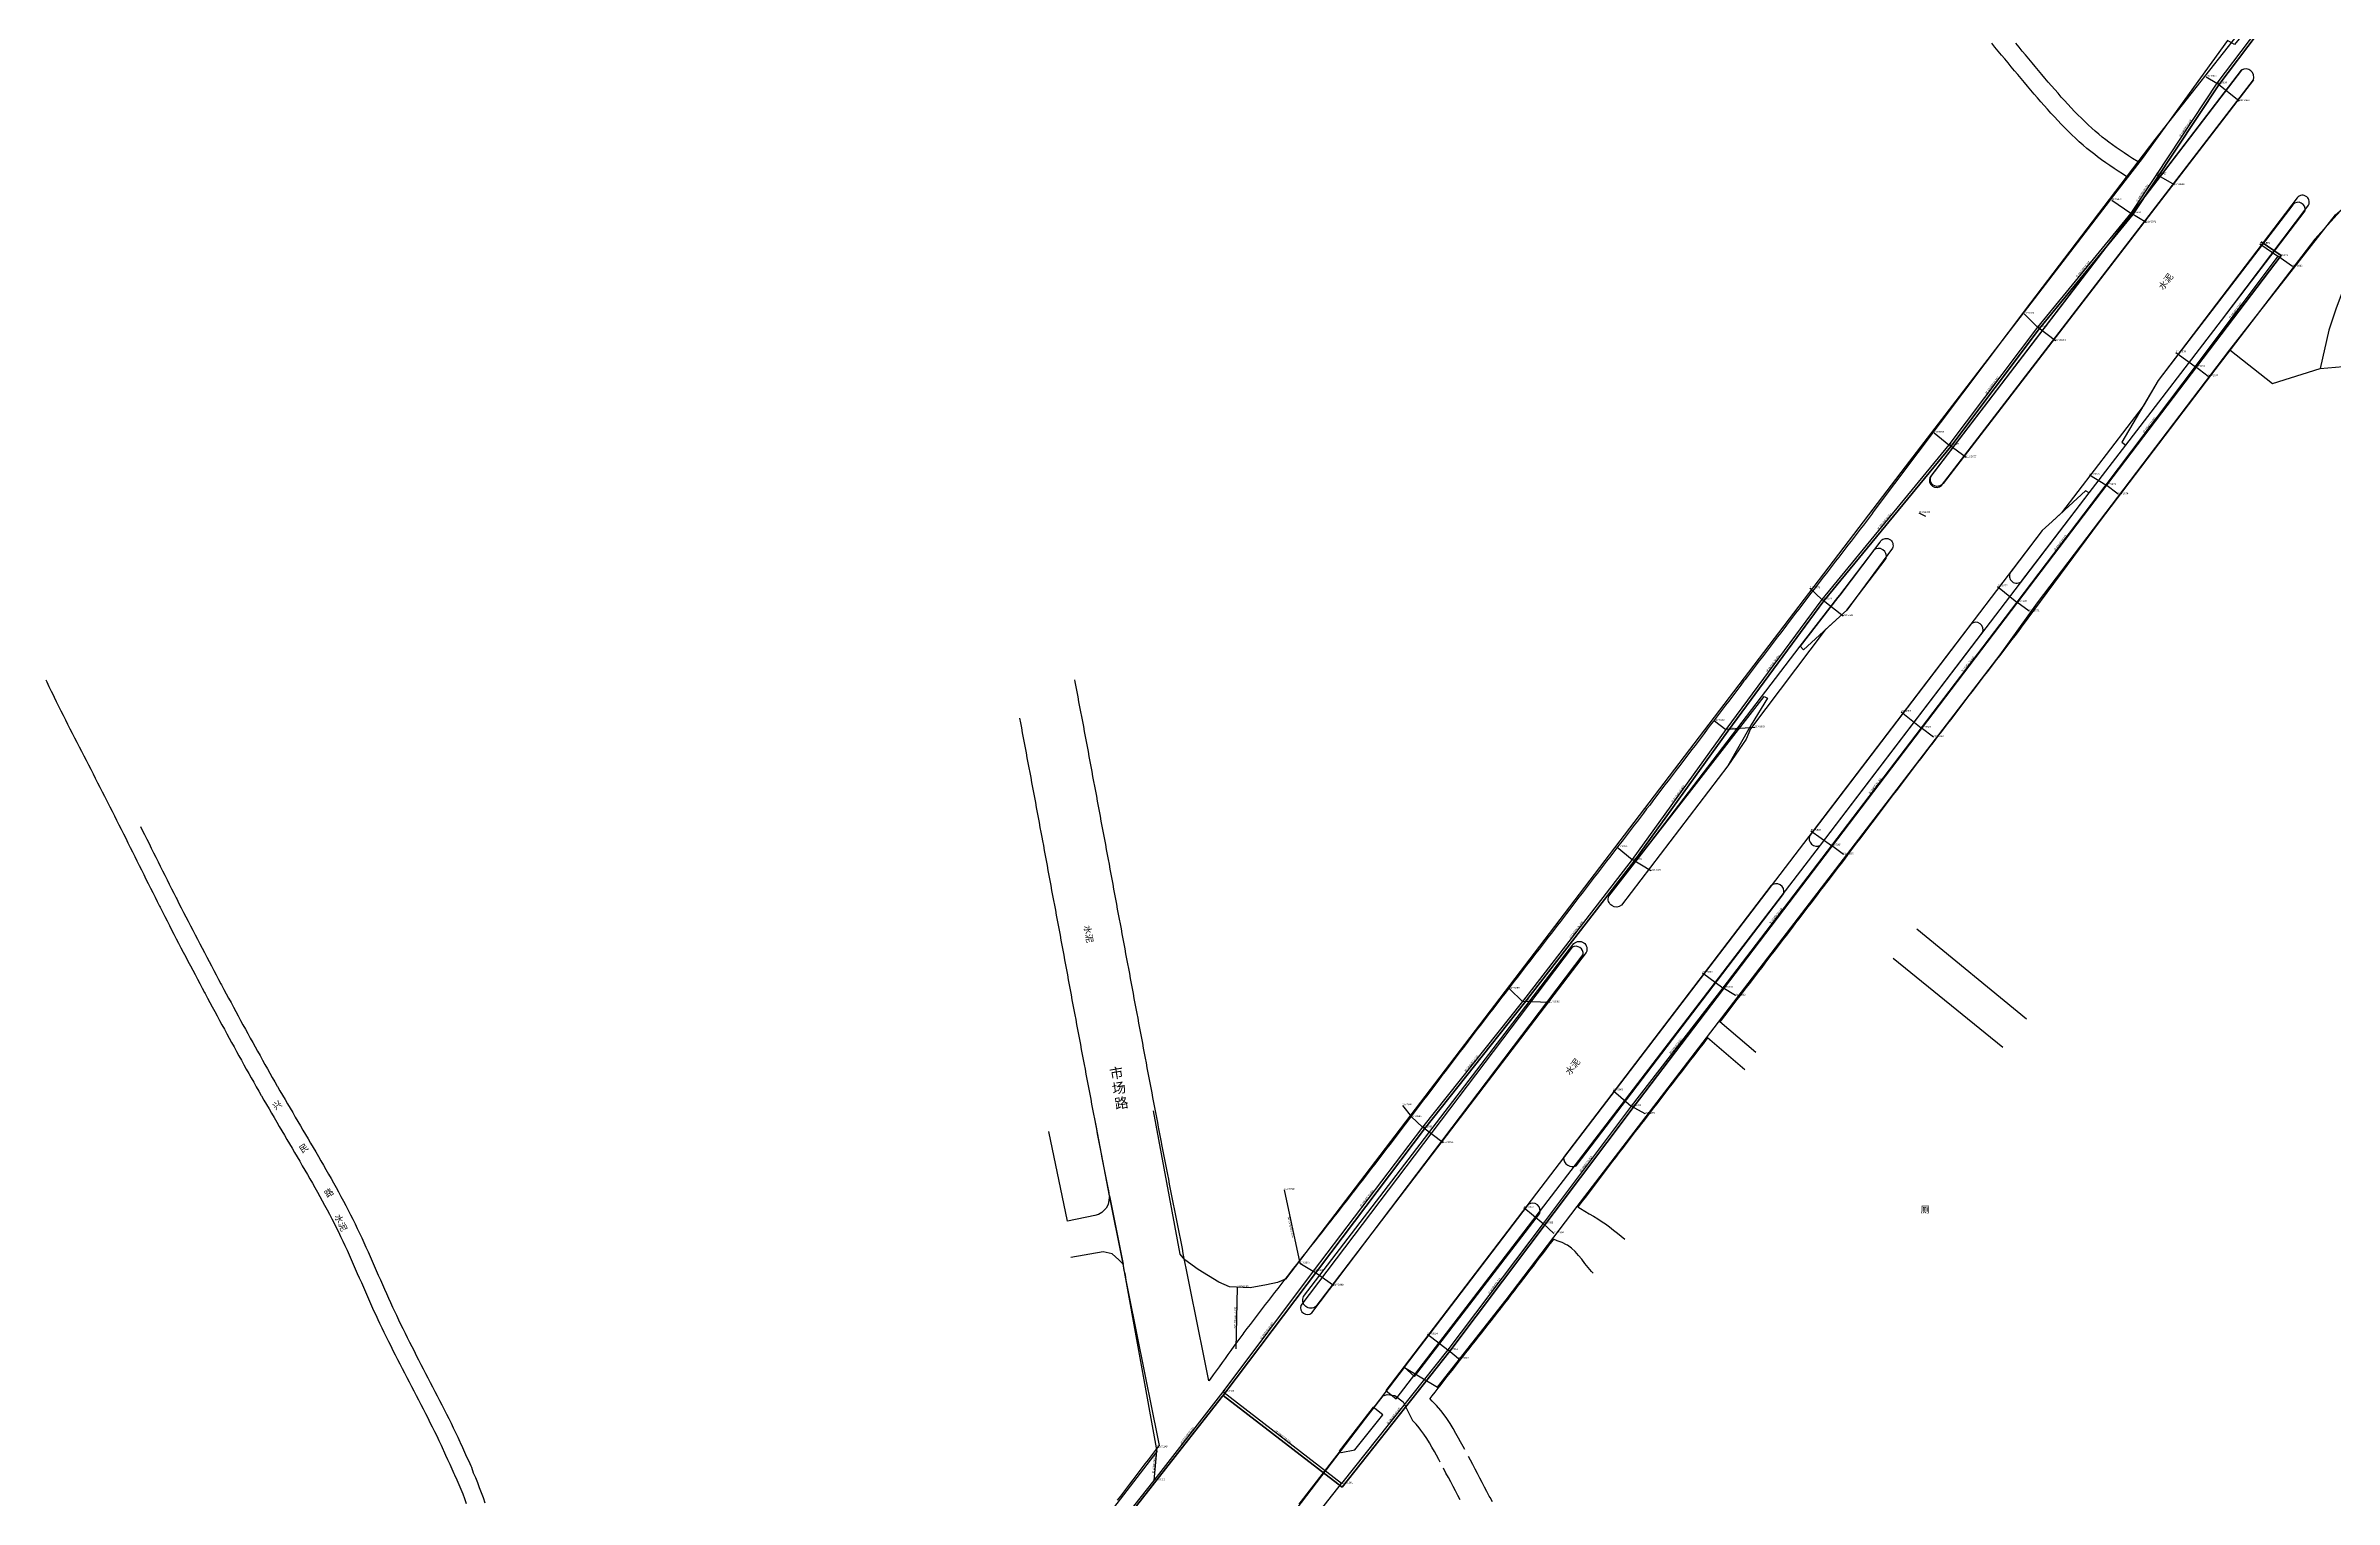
# Model space of a CAD drawing. Extents: x 563510 to 564800, y 3598549 to 3601000.
# Drawn here: x 563645.1 to 564097.8, y 3599087.9 to 3599375.4 of the extents above; entities that cross this region are included whole.
import ezdxf
from ezdxf.enums import TextEntityAlignment as Align

# ---------------------------------------------------------------- set-up
doc = ezdxf.new("R2010")
doc.units = 0
for name, color, linetype in [('____', 252, 'CONTINUOUS'), ('DLSS', 8, 'CONTINUOUS'), ('JM_JM', 252, 'CONTINUOUS'), ('JT_JT', 252, 'CONTINUOUS'), ('YSDSX', 3, 'CONTINUOUS'), ('YSLINE', 3, 'CONTINUOUS'), ('YSLINEflow', 7, 'Continuous'), ('YSXSX', 3, 'CONTINUOUS'), ('ZBTZ', 8, 'CONTINUOUS')]:
    doc.layers.add(name, color=color, linetype=linetype)
doc.styles.add('____', font='____')
doc.styles.add('_______', font='_______')
doc.styles.add('GXDBZ', font='GXDBZ')
doc.styles.add('GXXBZ', font='GXXBZ')
doc.styles.add('HZTXT', font='HZTXT')

msp = doc.modelspace()

# ---------------------------------------------------------------- linework, layer by layer
at = {"layer": 'DLSS'}
for points in [[(564089.61, 3599460.53), (564089.95, 3599396.45), (564087.77, 3599388.89), (564084.55, 3599383.49), (564078.1, 3599375.65), (564076.72, 3599376.47), (564059.85, 3599353.09)], [(564077.19, 3599315.26), (564098.08, 3599341.98), (564100.29, 3599343.87), (564103.77, 3599345.9), (564106.43, 3599346.9), (564108.71, 3599347.34), (564112.36, 3599347.34), (564115.16, 3599346.77), (564117.89, 3599346.16), (564124.2, 3599343.85), (564127.2, 3599341.64), (564143.28, 3599329.02), (564198.78, 3599286.94), (564268.69, 3599233.29)]]:
    msp.add_lwpolyline(points, dxfattribs=at)
at = {"layer": 'DLSS', "linetype": 'CONTINUOUS'}
for points in [[(564020.43, 3599288.86, -1.014445), (564018.19, 3599290.48), (564079.48, 3599370.62)], [(564105.04, 3599346.37), (564106.28, 3599339.85), (564104.72, 3599336.75), (564103.72, 3599335.23), (564101.3, 3599330.97), (564099.7, 3599327.55), (564098.22, 3599323.54), (564096.78, 3599319.18), (564095.03, 3599311.58), (564101.14, 3599312.1), (564115.96, 3599313.97), (564132.51, 3599316.03), (564140.78, 3599314.2), (564147.21, 3599321.96), (564170.5, 3599305.33), (564266.92, 3599231.15, 0.728727), (564268.69, 3599233.29, 0.728727)]]:
    msp.add_lwpolyline(points, format="xyb", dxfattribs=at)
for points in [[(564081.84, 3599368.67), (564020.43, 3599288.86)], [(564054.82, 3599346.66), (564013.78, 3599293.28)], [(564039.12, 3599265.25), (564077.19, 3599315.26)], [(564077.19, 3599315.26), (564085.59, 3599308.65), (564095.03, 3599311.58)], [(564005.7, 3599282.61), (563890.32, 3599131.5), (563888.77, 3599130.81), (563886.58, 3599130.34), (563883.36, 3599129.75), (563879.28, 3599129.94), (563877.16, 3599130.88), (563873.05, 3599133.38), (563870.39, 3599135.32), (563869.49, 3599136.38), (563864.21, 3599164.79)], [(563948.07, 3599145.83), (564031.7, 3599254.98)], [(563855.55, 3599147.92), (563852.61, 3599163.15)], [(563855.55, 3599147.92), (563855.25, 3599146.26), (563854.89, 3599145.54), (563853.97, 3599144.62), (563853.32, 3599144.26), (563852.62, 3599144.04), (563847.23, 3599142.95), (563843.5, 3599160.7)], [(563858.21, 3599134.45), (563857.36, 3599135.3), (563856.06, 3599136.47), (563854.28, 3599136.89), (563847.87, 3599135.78)], [(563864.93, 3599097.39), (563858.21, 3599134.45)], [(563859.71, 3599043.05), (563913.89, 3599113.98), (563920.43, 3599110.1), (563933.99, 3599127.38)], [(563907.7, 3599106.18), (563900.98, 3599097.47), (563901.38, 3599097.16), (563904.05, 3599097.69), (563909.62, 3599104.63), (563907.67, 3599106.14)], [(563776.65, 3598982.62), (563864.93, 3599097.39)]]:
    msp.add_lwpolyline(points, dxfattribs=at)
at = {"layer": 'DLSS'}
for points in [[(564056.59, 3599296.44), (564075.5, 3599321.05), (564092.62, 3599343.67, 0.975734), (564090.49, 3599345.36), (564062.99, 3599309.22), (564060.02, 3599304.16), (564043.88, 3599283.03), (564042.01, 3599281.31), (564040.06, 3599279.54), (564033.82, 3599271.36, 0.943225), (564036.03, 3599269.59), (564049.31, 3599287.02)], [(563962.44, 3599217.7), (563992.15, 3599256.65), (563992.15, 3599256.65), (563999.64, 3599266.31), (564000, 3599266.78), (564007.96, 3599277.25, -0.986027), (564010.4, 3599276.02), (564001.39, 3599263.79), (564000, 3599262.51), (563997.14, 3599259.89), (563982.32, 3599240.31), (563981.51, 3599238.29), (563981.51, 3599238.29), (563977.85, 3599233.01), (563956.84, 3599205.42, -0.753804), (563954.28, 3599207.23)], [(563996.16, 3599217.29), (564028.22, 3599259.35, 0.793425), (564025.95, 3599261.04), (563994.75, 3599220.11), (563910.2, 3599109.43), (563912.24, 3599107.78)], [(563949.25, 3599195.66, 0.607046), (563947.07, 3599197.12), (563893.36, 3599126.25, 0.738733), (563895.54, 3599124.79)]]:
    msp.add_lwpolyline(points, format="xyb", close=True, dxfattribs=at)
at = {"layer": 'DLSS', "color": 4, "linetype": 'CONTINUOUS'}
msp.add_arc((564080.31, 3599369.23), 1.63, 340.125, 120.767, dxfattribs=at)
at = {"layer": 'JT_JT', "linetype": 'CONTINUOUS'}
for points in [[(564006.5, 3599282.99), (564037.81, 3599324.6), (564062.43, 3599356.91), (564081.31, 3599380.9), (564081.68, 3599381.39)], [(564056.8, 3599349.52), (564055.96, 3599350.07), (564055.11, 3599350.61), (564054.28, 3599351.16), (564053.44, 3599351.72), (564052.62, 3599352.29), (564051.81, 3599352.87), (564051.01, 3599353.46), (564050.44, 3599353.89), (564049.66, 3599354.5), (564048.89, 3599355.13), (564048.13, 3599355.77), (564047.39, 3599356.43), (564046.66, 3599357.11), (564045.94, 3599357.79), (564045.23, 3599358.49), (564044.52, 3599359.19), (564043.83, 3599359.91), (564043.14, 3599360.63), (564042.46, 3599361.36), (564041.78, 3599362.1), (564041.11, 3599362.85), (564040.44, 3599363.6), (564039.78, 3599364.35), (564039.12, 3599365.11), (564038.47, 3599365.87), (564037.82, 3599366.63), (564037.17, 3599367.4), (564036.52, 3599368.17), (564035.87, 3599368.94), (564035.23, 3599369.71), (564034.58, 3599370.49), (564033.94, 3599371.26), (564033.3, 3599372.04), (564032.65, 3599372.81), (564032.01, 3599373.59), (564031.36, 3599374.36), (564030.71, 3599375.13), (564030.07, 3599375.9)], [(564059.02, 3599352.44), (564057.94, 3599353.14), (564057.11, 3599353.68), (564056.29, 3599354.21), (564055.49, 3599354.75), (564054.71, 3599355.28), (564053.95, 3599355.83), (564053.21, 3599356.37), (564052.66, 3599356.8), (564051.94, 3599357.36), (564051.23, 3599357.94), (564050.54, 3599358.53), (564049.84, 3599359.15), (564049.16, 3599359.78), (564048.47, 3599360.42), (564047.8, 3599361.08), (564047.13, 3599361.76), (564046.46, 3599362.44), (564045.8, 3599363.14), (564045.14, 3599363.85), (564044.49, 3599364.56), (564043.83, 3599365.28), (564043.19, 3599366.02), (564042.54, 3599366.75), (564041.89, 3599367.5), (564041.25, 3599368.25), (564040.6, 3599369), (564039.96, 3599369.76), (564039.32, 3599370.52), (564038.68, 3599371.29), (564038.04, 3599372.06), (564037.39, 3599372.83), (564036.75, 3599373.6), (564036.11, 3599374.38), (564035.46, 3599375.15), (564034.81, 3599375.93)], [(564124.23, 3599344.25), (564117.96, 3599346.21), (564113.31, 3599347.28), (564108.99, 3599347.59), (564104.54, 3599346.48), (564100.31, 3599344.13), (564093.98, 3599337.14), (564072.46, 3599309.08), (564051.31, 3599281.27), (564035.88, 3599260.45)], [(564021.09, 3599250), (564049.31, 3599287.02), (564048.64, 3599287.39), (564042.01, 3599281.31), (564040.06, 3599279.54), (564017.54, 3599250)], [(564006.5, 3599282.99), (564005.89, 3599282.2), (564005.28, 3599281.41), (564004.67, 3599280.62), (564004.06, 3599279.82), (564003.45, 3599279.03), (564002.84, 3599278.24), (564002.23, 3599277.45), (564001.62, 3599276.65), (564001.01, 3599275.86), (564000.4, 3599275.07), (564000, 3599274.55)], [(564000, 3599274.55), (563999.79, 3599274.28), (563999.18, 3599273.48), (563998.57, 3599272.69), (563997.96, 3599271.9), (563997.35, 3599271.11), (563996.74, 3599270.31), (563996.13, 3599269.52), (563995.52, 3599268.73), (563994.91, 3599267.94), (563994.3, 3599267.14), (563993.69, 3599266.35), (563993.08, 3599265.56), (563992.48, 3599264.76), (563991.87, 3599263.97), (563991.26, 3599263.17), (563990.65, 3599262.38), (563990.05, 3599261.59), (563989.44, 3599260.79), (563988.92, 3599260.12), (563988.32, 3599259.32), (563987.71, 3599258.53), (563987.1, 3599257.73), (563986.49, 3599256.94), (563985.89, 3599256.14), (563985.28, 3599255.35), (563984.68, 3599254.55), (563984.07, 3599253.76), (563983.47, 3599252.96), (563982.86, 3599252.17), (563982.26, 3599251.37), (563981.65, 3599250.57), (563981.21, 3599250)], [(564035.88, 3599260.45), (564035.29, 3599259.55), (564034.68, 3599258.76), (564034.07, 3599257.97), (564033.46, 3599257.18), (564032.85, 3599256.38), (564032.25, 3599255.59), (564031.64, 3599254.8), (564031.03, 3599254.01), (564030.42, 3599253.22), (564029.81, 3599252.43), (564029.2, 3599251.64), (564028.6, 3599250.85), (564027.99, 3599250.06), (564027.94, 3599250)], [(563645.06, 3599250), (563645.26, 3599249.59), (563645.69, 3599248.69), (563646.13, 3599247.79), (563646.56, 3599246.89), (563646.71, 3599246.58), (563647.15, 3599245.69), (563647.6, 3599244.79), (563648.04, 3599243.89), (563648.49, 3599243), (563648.94, 3599242.11), (563649.39, 3599241.21), (563649.84, 3599240.32), (563650.3, 3599239.43), (563650.75, 3599238.54), (563651.21, 3599237.65), (563651.66, 3599236.76), (563652.12, 3599235.87), (563652.58, 3599234.98), (563653.04, 3599234.09), (563653.49, 3599233.2), (563653.95, 3599232.31), (563654.41, 3599231.42), (563654.86, 3599230.54), (563655.32, 3599229.65), (563655.78, 3599228.75), (563656.23, 3599227.87), (563656.69, 3599226.97), (563657.14, 3599226.08), (563657.28, 3599225.81), (563657.73, 3599224.92), (563658.18, 3599224.03), (563658.63, 3599223.13), (563659.08, 3599222.24), (563659.53, 3599221.35), (563659.97, 3599220.45), (563660.42, 3599219.56), (563660.87, 3599218.66), (563661.31, 3599217.77), (563661.76, 3599216.87), (563662.21, 3599215.98), (563662.65, 3599215.08), (563663.1, 3599214.19), (563663.54, 3599213.29), (563663.99, 3599212.4), (563664.44, 3599211.5), (563664.88, 3599210.61), (563665.33, 3599209.71), (563665.78, 3599208.82), (563666.23, 3599207.93), (563666.68, 3599207.03), (563667.13, 3599206.14), (563667.58, 3599205.25), (563667.69, 3599205.02), (563668.15, 3599204.12), (563668.6, 3599203.23), (563669.06, 3599202.34), (563669.52, 3599201.45), (563669.97, 3599200.56), (563670.43, 3599199.68), (563670.89, 3599198.79), (563671.35, 3599197.9), (563671.81, 3599197.01), (563672.27, 3599196.13), (563672.74, 3599195.24), (563673.2, 3599194.35), (563673.67, 3599193.47), (563674.13, 3599192.58), (563674.6, 3599191.7), (563675.06, 3599190.81), (563675.53, 3599189.93), (563676, 3599189.05), (563676.47, 3599188.17), (563676.59, 3599187.94), (563677.06, 3599187.06), (563677.53, 3599186.18), (563678.01, 3599185.3), (563678.48, 3599184.42), (563678.95, 3599183.54), (563679.43, 3599182.66), (563679.91, 3599181.78), (563680.39, 3599180.9), (563680.86, 3599180.02), (563681.34, 3599179.15), (563681.82, 3599178.27), (563682.31, 3599177.39), (563682.79, 3599176.52), (563683.27, 3599175.64), (563683.76, 3599174.77), (563684.24, 3599173.89), (563684.73, 3599173.02), (563685.22, 3599172.15), (563685.71, 3599171.27), (563686.2, 3599170.4), (563686.69, 3599169.53), (563687.19, 3599168.67), (563687.69, 3599167.8), (563687.73, 3599167.73), (563688.23, 3599166.86), (563688.73, 3599166), (563689.23, 3599165.13), (563689.74, 3599164.27), (563690.24, 3599163.41), (563690.75, 3599162.54), (563691.26, 3599161.68), (563691.76, 3599160.82), (563692.27, 3599159.96), (563692.78, 3599159.09)], [(563875.16, 3599111.35), (563875.02, 3599112.05), (563874.82, 3599113.03), (563874.62, 3599114.01), (563874.43, 3599114.99), (563874.23, 3599115.97), (563874.04, 3599116.95), (563873.84, 3599117.93), (563873.64, 3599118.91), (563873.45, 3599119.89), (563873.25, 3599120.87), (563873.05, 3599121.85), (563872.86, 3599122.83), (563872.66, 3599123.81), (563872.46, 3599124.79), (563872.27, 3599125.77), (563872.07, 3599126.75), (563871.88, 3599127.73), (563871.68, 3599128.71), (563871.49, 3599129.69), (563871.29, 3599130.67), (563871.1, 3599131.65), (563870.9, 3599132.63), (563870.71, 3599133.61), (563870.51, 3599134.59), (563870.32, 3599135.57), (563870.12, 3599136.55), (563869.93, 3599137.52), (563869.73, 3599138.5), (563869.54, 3599139.48), (563869.35, 3599140.46), (563869.15, 3599141.44), (563868.96, 3599142.42), (563868.77, 3599143.4), (563868.57, 3599144.38), (563868.38, 3599145.35), (563868.19, 3599146.33), (563868, 3599147.31), (563867.8, 3599148.29), (563867.61, 3599149.27), (563867.42, 3599150.25), (563867.23, 3599151.22), (563867.04, 3599152.2), (563866.85, 3599153.18), (563866.66, 3599154.16), (563866.47, 3599155.13), (563866.28, 3599156.11), (563866.09, 3599157.09), (563865.9, 3599158.07), (563865.8, 3599158.57), (563865.61, 3599159.55), (563865.43, 3599160.52), (563865.24, 3599161.5), (563865.05, 3599162.48), (563864.86, 3599163.46), (563864.68, 3599164.44), (563864.49, 3599165.42), (563864.3, 3599166.4), (563864.11, 3599167.37), (563863.93, 3599168.35), (563863.74, 3599169.33), (563863.56, 3599170.31), (563863.37, 3599171.29), (563863.19, 3599172.27), (563863, 3599173.25), (563862.81, 3599174.23), (563862.63, 3599175.21), (563862.44, 3599176.19), (563862.26, 3599177.17), (563862.08, 3599178.15), (563861.89, 3599179.13), (563861.71, 3599180.12), (563861.52, 3599181.1), (563861.34, 3599182.08), (563861.16, 3599183.06), (563860.97, 3599184.04), (563860.79, 3599185.02), (563860.6, 3599186), (563860.42, 3599186.98), (563860.24, 3599187.97), (563860.06, 3599188.95), (563859.87, 3599189.93), (563859.69, 3599190.91), (563859.51, 3599191.9), (563859.32, 3599192.88), (563859.14, 3599193.86), (563858.96, 3599194.84), (563858.77, 3599195.82), (563858.59, 3599196.81), (563858.41, 3599197.79), (563858.23, 3599198.77), (563858.04, 3599199.75), (563857.86, 3599200.74), (563857.68, 3599201.72), (563857.5, 3599202.7), (563857.31, 3599203.69), (563857.13, 3599204.67), (563856.95, 3599205.65), (563856.77, 3599206.63), (563856.58, 3599207.62), (563856.4, 3599208.6), (563856.22, 3599209.58), (563856.04, 3599210.57), (563855.85, 3599211.55), (563855.67, 3599212.54), (563855.49, 3599213.52), (563855.31, 3599214.5), (563855.12, 3599215.49), (563854.94, 3599216.47), (563854.76, 3599217.45), (563854.57, 3599218.44), (563854.39, 3599219.42), (563854.21, 3599220.4), (563854.08, 3599221.08), (563853.9, 3599222.06), (563853.72, 3599223.05), (563853.53, 3599224.03), (563853.35, 3599225.02), (563853.17, 3599226), (563852.98, 3599226.98), (563852.8, 3599227.97), (563852.62, 3599228.95), (563852.43, 3599229.93), (563852.25, 3599230.92), (563852.06, 3599231.9), (563851.88, 3599232.89), (563851.7, 3599233.87), (563851.51, 3599234.85), (563851.33, 3599235.84), (563851.14, 3599236.82), (563850.96, 3599237.81), (563850.78, 3599238.79), (563850.59, 3599239.77), (563850.41, 3599240.76), (563850.22, 3599241.74), (563850.04, 3599242.73), (563849.85, 3599243.71), (563849.67, 3599244.69), (563849.48, 3599245.68), (563849.3, 3599246.66), (563849.11, 3599247.65), (563848.92, 3599248.63), (563848.74, 3599249.62), (563848.67, 3599250)], [(563981.21, 3599250), (563981.04, 3599249.78), (563980.44, 3599248.98), (563979.83, 3599248.18), (563979.23, 3599247.39), (563978.62, 3599246.59), (563978.02, 3599245.79), (563977.42, 3599245), (563976.81, 3599244.2), (563976.2, 3599243.41), (563975.6, 3599242.61), (563975, 3599241.81), (563974.39, 3599241.02), (563973.79, 3599240.22), (563973.18, 3599239.42), (563972.58, 3599238.63), (563971.97, 3599237.83), (563971.37, 3599237.04), (563970.76, 3599236.24), (563970.16, 3599235.44), (563969.55, 3599234.65), (563968.94, 3599233.85), (563968.34, 3599233.06), (563967.84, 3599232.41), (563967.24, 3599231.61), (563966.63, 3599230.81), (563966.03, 3599230.02), (563965.42, 3599229.23), (563964.81, 3599228.43), (563964.21, 3599227.63), (563963.6, 3599226.84), (563962.99, 3599226.05), (563962.39, 3599225.25), (563961.78, 3599224.46), (563961.17, 3599223.66), (563960.56, 3599222.87), (563959.95, 3599222.07), (563959.35, 3599221.28), (563958.74, 3599220.48), (563958.13, 3599219.69), (563957.52, 3599218.9), (563956.92, 3599218.1), (563956.31, 3599217.31), (563955.7, 3599216.52), (563955.09, 3599215.72), (563954.48, 3599214.93), (563953.88, 3599214.13), (563953.27, 3599213.34), (563952.66, 3599212.55), (563952.05, 3599211.75), (563951.44, 3599210.96), (563950.83, 3599210.17), (563950.22, 3599209.37), (563949.61, 3599208.58), (563949.01, 3599207.79), (563948.4, 3599207), (563947.79, 3599206.2), (563947.18, 3599205.41), (563946.57, 3599204.62), (563945.96, 3599203.82), (563945.35, 3599203.03), (563944.74, 3599202.24), (563944.16, 3599201.49), (563943.55, 3599200.7), (563942.94, 3599199.91), (563942.33, 3599199.12), (563941.72, 3599198.32), (563941.11, 3599197.53), (563940.5, 3599196.74), (563939.89, 3599195.95), (563939.28, 3599195.16), (563938.66, 3599194.37), (563938.05, 3599193.57), (563937.44, 3599192.78), (563936.83, 3599191.99), (563936.22, 3599191.2), (563935.61, 3599190.41), (563935, 3599189.62), (563934.39, 3599188.82), (563933.78, 3599188.03), (563933.17, 3599187.24), (563932.56, 3599186.45), (563931.95, 3599185.65), (563931.34, 3599184.86), (563930.73, 3599184.07), (563930.12, 3599183.28), (563929.51, 3599182.48), (563928.9, 3599181.69), (563928.29, 3599180.9), (563927.68, 3599180.1), (563927.07, 3599179.31), (563926.47, 3599178.52), (563926.14, 3599178.08), (563925.53, 3599177.29), (563924.92, 3599176.49), (563924.32, 3599175.7), (563923.71, 3599174.9), (563923.11, 3599174.1), (563922.5, 3599173.31), (563921.9, 3599172.51), (563921.29, 3599171.72), (563920.69, 3599170.92), (563920.08, 3599170.12), (563919.48, 3599169.33), (563918.88, 3599168.53), (563918.27, 3599167.73), (563917.67, 3599166.94), (563917.06, 3599166.14), (563916.46, 3599165.34), (563915.86, 3599164.54), (563915.25, 3599163.75), (563914.65, 3599162.95), (563914.04, 3599162.15), (563913.44, 3599161.36), (563912.83, 3599160.56), (563912.23, 3599159.76), (563911.62, 3599158.97), (563911.02, 3599158.17), (563910.41, 3599157.38), (563909.81, 3599156.58), (563909.2, 3599155.79), (563908.59, 3599154.99), (563907.98, 3599154.2), (563907.38, 3599153.4), (563906.77, 3599152.61), (563906.16, 3599151.82), (563905.55, 3599151.03), (563904.94, 3599150.24), (563904.32, 3599149.44), (563903.71, 3599148.65), (563903.61, 3599148.52), (563902.99, 3599147.73), (563902.38, 3599146.94), (563901.76, 3599146.15), (563901.15, 3599145.37), (563900.53, 3599144.58), (563899.91, 3599143.79), (563899.29, 3599143.01), (563898.68, 3599142.22), (563898.06, 3599141.44), (563897.44, 3599140.65), (563896.82, 3599139.87), (563896.2, 3599139.08), (563895.58, 3599138.29), (563894.96, 3599137.51), (563894.34, 3599136.72), (563893.72, 3599135.94), (563893.1, 3599135.15), (563892.49, 3599134.37), (563891.87, 3599133.58), (563891.25, 3599132.79), (563890.64, 3599132), (563890.02, 3599131.22), (563889.4, 3599130.43), (563888.79, 3599129.64), (563888.18, 3599128.85), (563887.56, 3599128.06), (563886.95, 3599127.27), (563886.34, 3599126.48), (563885.73, 3599125.68), (563885.13, 3599124.89), (563884.52, 3599124.09), (563883.92, 3599123.29), (563883.32, 3599122.5), (563882.72, 3599121.7), (563882.12, 3599120.9), (563881.91, 3599120.61), (563881.31, 3599119.81), (563880.72, 3599119), (563880.13, 3599118.2), (563879.54, 3599117.39), (563878.95, 3599116.58), (563878.37, 3599115.77), (563877.78, 3599114.96), (563877.19, 3599114.15), (563876.6, 3599113.34), (563876.02, 3599112.53), (563875.43, 3599111.72), (563875.16, 3599111.35)], [(564027.94, 3599250), (564027.38, 3599249.27), (564026.78, 3599248.48), (564026.17, 3599247.69), (564025.56, 3599246.91), (564024.96, 3599246.12), (564024.35, 3599245.33), (564023.75, 3599244.54), (564023.14, 3599243.75), (564022.54, 3599242.97), (564021.94, 3599242.18), (564021.33, 3599241.4), (564020.73, 3599240.61), (564020.13, 3599239.82), (564019.53, 3599239.04), (564018.93, 3599238.25), (564018.41, 3599237.57), (564017.81, 3599236.79), (564017.21, 3599236), (564016.61, 3599235.22), (564016.01, 3599234.43), (564015.41, 3599233.64), (564014.81, 3599232.85), (564014.21, 3599232.06), (564013.61, 3599231.27), (564013, 3599230.48), (564012.4, 3599229.69), (564011.8, 3599228.9), (564011.2, 3599228.11), (564010.59, 3599227.32), (564009.99, 3599226.52), (564009.39, 3599225.73), (564008.79, 3599224.94), (564008.18, 3599224.14), (564007.58, 3599223.35), (564006.97, 3599222.55), (564006.37, 3599221.75), (564005.77, 3599220.96), (564005.16, 3599220.16), (564004.56, 3599219.36), (564003.95, 3599218.57), (564003.34, 3599217.77), (564002.74, 3599216.97), (564002.13, 3599216.17), (564001.52, 3599215.37), (564000.92, 3599214.57), (564000.31, 3599213.77), (564000, 3599213.37)], [(564000, 3599222.33), (564021.09, 3599250)], [(564017.54, 3599250), (564000, 3599227)], [(563865.38, 3599098.55), (563863.55, 3599107.71), (563863.35, 3599108.69), (563863.16, 3599109.67), (563862.96, 3599110.65), (563862.76, 3599111.63), (563862.57, 3599112.62), (563862.37, 3599113.6), (563862.17, 3599114.58), (563861.98, 3599115.56), (563861.78, 3599116.54), (563861.58, 3599117.52), (563861.39, 3599118.5), (563861.19, 3599119.48), (563860.99, 3599120.46), (563860.8, 3599121.44), (563860.6, 3599122.42), (563860.41, 3599123.4), (563860.21, 3599124.38), (563860.02, 3599125.36), (563859.82, 3599126.34), (563859.62, 3599127.32), (563859.43, 3599128.31), (563859.23, 3599129.29), (563859.04, 3599130.27), (563858.84, 3599131.25), (563858.65, 3599132.23), (563858.45, 3599133.21), (563858.26, 3599134.19), (563858.06, 3599135.17), (563857.87, 3599136.15), (563857.67, 3599137.13), (563857.48, 3599138.11), (563857.29, 3599139.09), (563857.09, 3599140.08), (563856.9, 3599141.06), (563856.7, 3599142.04), (563856.51, 3599143.02), (563856.32, 3599144), (563856.12, 3599144.98), (563855.93, 3599145.96), (563855.74, 3599146.94), (563855.55, 3599147.92), (563855.36, 3599148.91), (563855.17, 3599149.89), (563854.97, 3599150.87), (563854.78, 3599151.85), (563854.59, 3599152.83), (563854.4, 3599153.81), (563854.21, 3599154.8), (563854.02, 3599155.78), (563853.93, 3599156.27), (563853.74, 3599157.25), (563853.55, 3599158.23), (563853.36, 3599159.22), (563853.17, 3599160.2), (563852.98, 3599161.18), (563852.79, 3599162.16), (563852.61, 3599163.15), (563852.42, 3599164.13), (563852.23, 3599165.11), (563852.04, 3599166.09), (563851.86, 3599167.08), (563851.67, 3599168.06), (563851.48, 3599169.04), (563851.3, 3599170.02), (563851.11, 3599171), (563850.93, 3599171.99), (563850.74, 3599172.97), (563850.56, 3599173.95), (563850.37, 3599174.94), (563850.19, 3599175.92), (563850, 3599176.9), (563849.82, 3599177.88), (563849.63, 3599178.87), (563849.45, 3599179.85), (563849.27, 3599180.83), (563849.08, 3599181.82), (563848.9, 3599182.8), (563848.71, 3599183.78), (563848.53, 3599184.76), (563848.35, 3599185.75), (563848.16, 3599186.73), (563847.98, 3599187.71), (563847.8, 3599188.7), (563847.61, 3599189.68), (563847.43, 3599190.66), (563847.25, 3599191.65), (563847.06, 3599192.63), (563846.88, 3599193.61), (563846.7, 3599194.6), (563846.52, 3599195.58), (563846.33, 3599196.56), (563846.15, 3599197.54), (563845.97, 3599198.53), (563845.79, 3599199.51), (563845.6, 3599200.5), (563845.42, 3599201.48), (563845.24, 3599202.46), (563845.05, 3599203.44), (563844.87, 3599204.43), (563844.69, 3599205.41), (563844.51, 3599206.39), (563844.32, 3599207.38), (563844.14, 3599208.36), (563843.96, 3599209.34), (563843.78, 3599210.33), (563843.59, 3599211.31), (563843.41, 3599212.29), (563843.23, 3599213.28), (563843.05, 3599214.26), (563842.86, 3599215.24), (563842.68, 3599216.23), (563842.5, 3599217.21), (563842.31, 3599218.19), (563842.19, 3599218.87), (563842.01, 3599219.85), (563841.82, 3599220.83), (563841.64, 3599221.82), (563841.46, 3599222.8), (563841.27, 3599223.78), (563841.09, 3599224.77), (563840.91, 3599225.75), (563840.72, 3599226.73), (563840.54, 3599227.71), (563840.36, 3599228.7), (563840.17, 3599229.68), (563839.99, 3599230.66), (563839.81, 3599231.65), (563839.62, 3599232.63), (563839.44, 3599233.61), (563839.25, 3599234.6), (563839.07, 3599235.58), (563838.89, 3599236.56), (563838.7, 3599237.54), (563838.52, 3599238.53), (563838.33, 3599239.51), (563838.15, 3599240.49), (563837.96, 3599241.47), (563837.78, 3599242.44)], [(563663.79, 3599221.02), (563664.15, 3599220.3), (563664.6, 3599219.4), (563665.04, 3599218.51), (563665.49, 3599217.61), (563665.93, 3599216.72), (563666.38, 3599215.82), (563666.82, 3599214.93), (563667.27, 3599214.03), (563667.72, 3599213.14), (563668.16, 3599212.25), (563668.61, 3599211.35), (563669.06, 3599210.46), (563669.5, 3599209.57), (563669.95, 3599208.68), (563670.4, 3599207.79), (563670.85, 3599206.91), (563670.96, 3599206.68), (563671.42, 3599205.79), (563671.87, 3599204.9), (563672.32, 3599204.02), (563672.78, 3599203.13), (563673.23, 3599202.25), (563673.69, 3599201.36), (563674.15, 3599200.48), (563674.6, 3599199.59), (563675.06, 3599198.71), (563675.53, 3599197.82), (563675.99, 3599196.94), (563676.45, 3599196.06), (563676.91, 3599195.17), (563677.38, 3599194.29), (563677.84, 3599193.41), (563678.31, 3599192.53), (563678.77, 3599191.65), (563679.24, 3599190.77), (563679.71, 3599189.89), (563679.82, 3599189.67), (563680.29, 3599188.79), (563680.76, 3599187.91), (563681.23, 3599187.04), (563681.71, 3599186.16), (563682.18, 3599185.28), (563682.66, 3599184.4), (563683.13, 3599183.53), (563683.6, 3599182.65), (563684.08, 3599181.78), (563684.56, 3599180.91), (563685.04, 3599180.03), (563685.52, 3599179.16), (563686, 3599178.29), (563686.48, 3599177.42), (563686.96, 3599176.55), (563687.45, 3599175.68), (563687.93, 3599174.81), (563688.42, 3599173.94), (563688.9, 3599173.08), (563689.39, 3599172.21), (563689.88, 3599171.35), (563690.37, 3599170.48), (563690.87, 3599169.62), (563690.9, 3599169.56), (563691.4, 3599168.7), (563691.9, 3599167.84), (563692.4, 3599166.98), (563692.9, 3599166.12), (563693.4, 3599165.26), (563693.91, 3599164.4), (563694.42, 3599163.54), (563694.92, 3599162.68), (563695.43, 3599161.82), (563695.94, 3599160.96)], [(564000, 3599213.37), (563999.7, 3599212.97), (563999.09, 3599212.17), (563998.48, 3599211.37), (563997.87, 3599210.57), (563997.37, 3599209.92), (563996.76, 3599209.12), (563996.15, 3599208.31), (563995.54, 3599207.51), (563994.93, 3599206.71), (563994.32, 3599205.91), (563993.71, 3599205.11), (563993.1, 3599204.31), (563992.49, 3599203.51), (563991.88, 3599202.72), (563991.27, 3599201.92), (563990.66, 3599201.12), (563990.05, 3599200.32), (563989.44, 3599199.52), (563988.83, 3599198.73), (563988.22, 3599197.93), (563987.61, 3599197.13), (563987, 3599196.33), (563986.39, 3599195.54), (563985.77, 3599194.74), (563985.16, 3599193.94), (563984.55, 3599193.14), (563983.94, 3599192.35), (563983.33, 3599191.55), (563982.72, 3599190.75), (563982.11, 3599189.96), (563981.5, 3599189.16), (563980.89, 3599188.36), (563980.27, 3599187.56), (563979.66, 3599186.77), (563979.05, 3599185.97), (563978.44, 3599185.17), (563977.83, 3599184.38), (563977.21, 3599183.58), (563976.6, 3599182.78), (563976.29, 3599182.38)], [(564036.93, 3599182.88), (564015.24, 3599200.71)], [(564032.29, 3599177.3), (564010.56, 3599194.88)], [(563983.36, 3599176.32), (563976.29, 3599182.38)], [(563973.85, 3599179.21), (563973.56, 3599178.84), (563972.95, 3599178.04), (563972.33, 3599177.24), (563971.72, 3599176.45), (563971.11, 3599175.65), (563970.49, 3599174.86), (563969.88, 3599174.06), (563969.27, 3599173.27), (563968.66, 3599172.48), (563968.05, 3599171.69), (563967.44, 3599170.89), (563966.82, 3599170.1), (563966.21, 3599169.31), (563965.6, 3599168.52), (563965, 3599167.73), (563964.39, 3599166.95), (563963.78, 3599166.16), (563963.17, 3599165.37), (563962.57, 3599164.58), (563961.96, 3599163.8), (563961.36, 3599163.01), (563960.75, 3599162.23), (563960.15, 3599161.44), (563959.55, 3599160.66), (563958.95, 3599159.88), (563958.35, 3599159.1), (563957.75, 3599158.32), (563957.15, 3599157.54), (563956.55, 3599156.76), (563955.96, 3599155.98), (563955.64, 3599155.56), (563955.04, 3599154.78), (563954.45, 3599154), (563953.85, 3599153.21), (563953.26, 3599152.43), (563952.66, 3599151.65), (563952.06, 3599150.86), (563951.46, 3599150.07), (563950.86, 3599149.28), (563950.26, 3599148.49), (563949.66, 3599147.7), (563949.06, 3599146.9), (563948.46, 3599146.11), (563948.19, 3599145.76)], [(563973.85, 3599179.21), (563973.56, 3599178.84), (563972.95, 3599178.04), (563972.33, 3599177.24), (563971.72, 3599176.45), (563971.11, 3599175.65), (563970.49, 3599174.86), (563969.88, 3599174.06), (563969.27, 3599173.27), (563968.66, 3599172.48), (563968.05, 3599171.69), (563967.44, 3599170.89), (563966.82, 3599170.1), (563966.21, 3599169.31), (563965.6, 3599168.52), (563965, 3599167.73), (563964.39, 3599166.95), (563963.78, 3599166.16), (563963.17, 3599165.37), (563962.57, 3599164.58), (563961.96, 3599163.8), (563961.36, 3599163.01), (563960.75, 3599162.23), (563960.15, 3599161.44), (563959.55, 3599160.66), (563958.95, 3599159.88), (563958.35, 3599159.1), (563957.75, 3599158.32), (563957.15, 3599157.54), (563956.55, 3599156.76), (563955.96, 3599155.98), (563955.64, 3599155.56), (563955.04, 3599154.78), (563954.45, 3599154), (563953.85, 3599153.21), (563953.26, 3599152.43), (563952.66, 3599151.65), (563952.06, 3599150.86), (563951.46, 3599150.07), (563950.86, 3599149.28), (563950.26, 3599148.49), (563949.66, 3599147.7), (563949.06, 3599146.9), (563948.46, 3599146.11), (563948.19, 3599145.76)], [(563981.24, 3599172.84), (563973.85, 3599179.21)], [(563692.78, 3599159.09), (563693.29, 3599158.23), (563693.8, 3599157.37), (563694.3, 3599156.5), (563694.81, 3599155.64), (563695.31, 3599154.78), (563695.82, 3599153.91), (563696.32, 3599153.05), (563696.82, 3599152.18), (563697.32, 3599151.31), (563697.81, 3599150.45), (563698.31, 3599149.58), (563698.8, 3599148.7), (563699.28, 3599147.83), (563699.76, 3599146.96), (563700.24, 3599146.08), (563700.71, 3599145.2), (563701.18, 3599144.31), (563701.64, 3599143.43), (563702.1, 3599142.54), (563702.52, 3599141.7), (563702.96, 3599140.81), (563703.39, 3599139.9), (563703.82, 3599139), (563704.24, 3599138.1), (563704.66, 3599137.19), (563705.07, 3599136.28), (563705.48, 3599135.36), (563705.88, 3599134.45), (563706.29, 3599133.54), (563706.69, 3599132.62), (563707.09, 3599131.7), (563707.5, 3599130.79), (563707.9, 3599129.87), (563708.3, 3599128.96), (563708.71, 3599128.04), (563709.11, 3599127.13), (563709.52, 3599126.21), (563709.93, 3599125.3), (563710.35, 3599124.39), (563710.77, 3599123.48), (563711.1, 3599122.76), (563711.54, 3599121.86), (563711.97, 3599120.96), (563712.41, 3599120.06), (563712.85, 3599119.16), (563713.3, 3599118.27), (563713.75, 3599117.38), (563714.2, 3599116.48), (563714.66, 3599115.59), (563715.12, 3599114.7), (563715.57, 3599113.81), (563716.03, 3599112.93), (563716.49, 3599112.04), (563716.95, 3599111.15), (563717.42, 3599110.26), (563717.88, 3599109.38), (563718.34, 3599108.49), (563718.8, 3599107.6), (563719.26, 3599106.71), (563719.71, 3599105.82), (563720.17, 3599104.93), (563720.62, 3599104.04), (563721.07, 3599103.14), (563721.51, 3599102.25), (563721.96, 3599101.35), (563722.4, 3599100.45), (563722.83, 3599099.55), (563723.26, 3599098.65), (563723.68, 3599097.74), (563723.75, 3599097.59), (563724.16, 3599096.68), (563724.57, 3599095.77), (563724.98, 3599094.86), (563725.39, 3599093.94), (563725.79, 3599093.03), (563725.92, 3599092.76), (563726.41, 3599091.77), (563726.8, 3599090.85), (563727.19, 3599089.92), (563727.56, 3599088.99), (563727.92, 3599088.06), (563728.26, 3599087.11)], [(563695.94, 3599160.96), (563696.45, 3599160.09), (563696.96, 3599159.23), (563697.47, 3599158.36), (563697.97, 3599157.5), (563698.48, 3599156.63), (563698.99, 3599155.76), (563699.49, 3599154.88), (563700, 3599154.01), (563700.5, 3599153.13), (563701, 3599152.26), (563701.5, 3599151.38), (563702, 3599150.49), (563702.49, 3599149.6), (563702.98, 3599148.71), (563703.47, 3599147.82), (563703.95, 3599146.92), (563704.43, 3599146.02), (563704.9, 3599145.11), (563705.37, 3599144.19), (563705.8, 3599143.33), (563706.25, 3599142.41), (563706.7, 3599141.48), (563707.14, 3599140.56), (563707.57, 3599139.63), (563707.99, 3599138.71), (563708.41, 3599137.78), (563708.82, 3599136.86), (563709.24, 3599135.94), (563709.64, 3599135.02), (563710.05, 3599134.1), (563710.45, 3599133.18), (563710.85, 3599132.26), (563711.26, 3599131.35), (563711.66, 3599130.43), (563712.06, 3599129.52), (563712.46, 3599128.62), (563712.87, 3599127.71), (563713.27, 3599126.82), (563713.68, 3599125.92), (563714.09, 3599125.03), (563714.42, 3599124.33), (563714.84, 3599123.44), (563715.27, 3599122.56), (563715.7, 3599121.68), (563716.14, 3599120.8), (563716.58, 3599119.91), (563717.02, 3599119.03), (563717.47, 3599118.15), (563717.92, 3599117.27), (563718.37, 3599116.38), (563718.83, 3599115.5), (563719.29, 3599114.61), (563719.75, 3599113.73), (563720.21, 3599112.84), (563720.67, 3599111.95), (563721.13, 3599111.06), (563721.59, 3599110.17), (563722.05, 3599109.28), (563722.52, 3599108.39), (563722.97, 3599107.49), (563723.43, 3599106.59), (563723.89, 3599105.69), (563724.35, 3599104.79), (563724.8, 3599103.88), (563725.25, 3599102.97), (563725.69, 3599102.05), (563726.14, 3599101.13), (563726.57, 3599100.21), (563727.01, 3599099.28), (563727.08, 3599099.13), (563727.5, 3599098.2), (563727.92, 3599097.27), (563728.33, 3599096.35), (563728.74, 3599095.44), (563729.14, 3599094.53), (563729.26, 3599094.26), (563729.64, 3599093.16), (563730.05, 3599092.22), (563730.45, 3599091.26), (563730.84, 3599090.28), (563731.22, 3599089.29), (563731.59, 3599088.27), (563731.93, 3599087.23)], [(563948.19, 3599145.76), (563948.72, 3599145.44), (563949.58, 3599144.93), (563950.44, 3599144.42), (563951.3, 3599143.9), (563952.15, 3599143.37), (563952.98, 3599142.82), (563953.62, 3599142.38), (563954.42, 3599141.79), (563955.22, 3599141.18), (563956, 3599140.56), (563957.5, 3599139.37)], [(563951.18, 3599132.63), (563950.85, 3599133), (563950.2, 3599133.78), (563949.57, 3599134.58), (563948.94, 3599135.39), (563948.3, 3599136.17), (563947.63, 3599136.92), (563946.91, 3599137.59), (563946.12, 3599138.16), (563945.94, 3599138.27), (563945.06, 3599138.71), (563944.11, 3599139.06), (563943.34, 3599139.35), (563943, 3599138.91), (563942.39, 3599138.11), (563941.78, 3599137.3), (563941.16, 3599136.49), (563940.55, 3599135.69), (563939.93, 3599134.88), (563939.31, 3599134.07), (563938.69, 3599133.25), (563938.07, 3599132.44), (563937.45, 3599131.63), (563936.82, 3599130.81), (563936.2, 3599130), (563935.57, 3599129.18), (563934.94, 3599128.36), (563934.3, 3599127.54), (563933.67, 3599126.71), (563933.03, 3599125.89), (563932.92, 3599125.75), (563932.28, 3599124.93), (563931.64, 3599124.11), (563931, 3599123.29), (563930.37, 3599122.48), (563929.73, 3599121.67), (563929.1, 3599120.87), (563928.47, 3599120.06), (563927.84, 3599119.27), (563927.22, 3599118.47), (563926.59, 3599117.68), (563925.97, 3599116.89), (563925.35, 3599116.1), (563924.73, 3599115.32), (563924.11, 3599114.53), (563923.5, 3599113.75), (563922.89, 3599112.98), (563922.28, 3599112.2), (563921.67, 3599111.43), (563921.07, 3599110.66), (563920.47, 3599109.9), (563919.87, 3599109.13), (563919.27, 3599108.37), (563918.87, 3599107.85)], [(563893.06, 3599086.97), (563909.64, 3599108.39), (563910.44, 3599108.64), (563911.95, 3599108.43), (563913.59, 3599107.2), (563915.49, 3599103.49)], [(563925.82, 3599097.77), (563925.49, 3599098.38), (563924.99, 3599099.28), (563924.58, 3599100.03), (563924.06, 3599100.95), (563923.51, 3599101.91), (563922.9, 3599102.9), (563922.24, 3599103.91), (563921.5, 3599104.93), (563921.06, 3599105.48), (563920.22, 3599106.46), (563919.37, 3599107.36), (563918.87, 3599107.85)], [(563920.94, 3599095.28), (563920.68, 3599095.77), (563920.19, 3599096.65), (563919.8, 3599097.37), (563919.3, 3599098.24), (563918.8, 3599099.11), (563918.27, 3599099.97), (563917.72, 3599100.8), (563917.14, 3599101.61), (563916.81, 3599102.03), (563916.16, 3599102.78), (563915.49, 3599103.49)], [(563857.13, 3599087.78), (563857.74, 3599088.57), (563858.35, 3599089.37), (563858.95, 3599090.16), (563859.56, 3599090.95), (563860.17, 3599091.75), (563860.78, 3599092.54), (563861.39, 3599093.33), (563861.99, 3599094.13), (563862.6, 3599094.92), (563863.21, 3599095.72), (563863.82, 3599096.51), (563864.42, 3599097.31), (563865.03, 3599098.1), (563865.38, 3599098.55)], [(563931.26, 3599087.41), (563930.8, 3599088.29), (563930.65, 3599088.58), (563930.19, 3599089.46), (563929.73, 3599090.34), (563929.27, 3599091.22), (563928.81, 3599092.11), (563928.34, 3599093), (563927.88, 3599093.89), (563927.41, 3599094.78), (563926.94, 3599095.68), (563926.57, 3599096.37)], [(563924.87, 3599087.81), (563924.41, 3599088.69), (563923.95, 3599089.58), (563923.49, 3599090.46), (563923.03, 3599091.35), (563922.56, 3599092.23), (563922.09, 3599093.12), (563921.59, 3599094.07)]]:
    msp.add_lwpolyline(points, dxfattribs=at)
for points in [[(564079.48, 3599370.62), (564017.84, 3599290.03, 0.816085), (564020.11, 3599288.45), (564081.84, 3599368.67, 0.704391)], [(564089.62, 3599343.96), (564062.99, 3599309.22), (564055.82, 3599297.01), (564056.59, 3599296.44), (564075.5, 3599321.05), (564092.06, 3599342.76, 0.784735)]]:
    msp.add_lwpolyline(points, format="xyb", close=True, dxfattribs=at)
at = {"layer": 'JT_JT'}
msp.add_lwpolyline([(564000, 3599262.51), (564001.39, 3599263.79), (564009.17, 3599274.03, 0.749754), (564006.71, 3599275.63), (564000, 3599266.78)], format="xyb", dxfattribs=at)
msp.add_lwpolyline([(564000, 3599266.78), (563999.64, 3599266.31), (563992.15, 3599256.65), (563992.81, 3599255.91), (564000, 3599262.51)], dxfattribs=at)
for points in [[(563985.04, 3599246.68), (563985.67, 3599246.35), (563982.48, 3599241.1), (563977.85, 3599233.01), (563956.84, 3599205.42, -0.753804), (563954.28, 3599207.23)], [(563986.36, 3599209.25), (563945.32, 3599155.51, 0.514898), (563947.87, 3599153.85), (563988.9, 3599207.73, 0.78044)], [(563947.39, 3599197.84, -0.849881), (563949.83, 3599196.1), (563896.36, 3599126.08, -0.800089), (563893.91, 3599128.03)], [(563940.57, 3599144.4, 0.777879), (563938.37, 3599146.24), (563913.82, 3599114.09), (563915.83, 3599112.24), (563940.57, 3599144.39)]]:
    msp.add_lwpolyline(points, format="xyb", close=True, dxfattribs=at)
at = {"layer": 'JT_JT', "linetype": 'CONTINUOUS'}
msp.add_lwpolyline([(564000, 3599227), (564000, 3599227), (563994.08, 3599219.23, 0.723847), (563996.16, 3599217.29), (564000, 3599222.33)], format="xyb", dxfattribs=at)
at = {"layer": 'YSLINE', "linetype": 'CONTINUOUS'}
for p, q in [((564089.77, 3599388.15), (564074.59, 3599367.99)), ((564074.59, 3599367.99), (564062.63, 3599349.95)), ((564072.52, 3599369.3), (564074.59, 3599367.99)), ((564079.05, 3599364.49), (564074.59, 3599367.99)), ((564062.63, 3599349.95), (564057.56, 3599342.34)), ((564066.23, 3599347.88), (564062.63, 3599349.95)), ((564053.82, 3599344.91), (564057.56, 3599342.34)), ((564057.56, 3599342.34), (564039.1, 3599319.78)), ((564060.6, 3599340.45), (564057.56, 3599342.34)), ((564083.11, 3599336.24), (564086.65, 3599333.81)), ((564086.65, 3599333.81), (564070.32, 3599311.95)), ((564089.56, 3599331.74), (564086.65, 3599333.81)), ((564036.47, 3599322.41), (564039.1, 3599319.78)), ((564039.1, 3599319.78), (564021.58, 3599296.48)), ((564042.69, 3599317.05), (564039.1, 3599319.78)), ((564066.51, 3599314.75), (564070.32, 3599311.95)), ((564070.32, 3599311.95), (564052.63, 3599288.56)), ((564072.87, 3599310), (564070.32, 3599311.95)), ((564018.68, 3599298.87), (564021.58, 3599296.48)), ((564021.58, 3599296.48), (563996.48, 3599265.92)), ((564025.03, 3599293.97), (564021.58, 3599296.48)), ((564049.42, 3599290.58), (564052.63, 3599288.56)), ((564052.63, 3599288.56), (564035.06, 3599265.38)), ((564055.1, 3599286.71), (564052.63, 3599288.56)), ((564015.62, 3599283.02), (564016.96, 3599282.35)), ((563994.1, 3599268.13), (563996.48, 3599265.92)), ((564031.23, 3599268.47), (564035.06, 3599265.38)), ((563996.48, 3599265.92), (563977.48, 3599240.17)), ((564000.64, 3599262.63), (563996.48, 3599265.92)), ((564035.06, 3599265.38), (564016.1, 3599240.52)), ((564037.5, 3599263.57), (564035.06, 3599265.38)), ((563977.48, 3599240.17), (563958.91, 3599214.44)), ((563975.19, 3599241.93), (563977.48, 3599240.17)), ((563983.19, 3599240.61), (563977.48, 3599240.17)), ((564016.1, 3599240.52), (563998.33, 3599217.23)), ((564012.15, 3599243.71), (564016.1, 3599240.52)), ((564018.52, 3599238.69), (564016.1, 3599240.52)), ((563998.33, 3599217.23), (563976.84, 3599189.11)), ((563994.27, 3599220.14), (563998.33, 3599217.23)), ((564000.71, 3599215.46), (563998.33, 3599217.23)), ((563958.91, 3599214.44), (563937.24, 3599186.4)), ((563955.98, 3599216.93), (563958.91, 3599214.44)), ((563962.65, 3599212.26), (563958.91, 3599214.44)), ((563972.84, 3599192.08), (563976.84, 3599189.11)), ((563937.24, 3599186.4), (563917.43, 3599161.5)), ((563934.65, 3599188.92), (563937.24, 3599186.4)), ((563942.58, 3599186.22), (563937.24, 3599186.4)), ((563976.84, 3599189.11), (563958.71, 3599165.7)), ((563979.35, 3599187.55), (563976.84, 3599189.11)), ((563955.17, 3599168.78), (563958.71, 3599165.7)), ((563913.46, 3599165.82), (563915.28, 3599163.55)), ((563915.28, 3599163.55), (563917.43, 3599161.5)), ((563958.71, 3599165.7), (563941.31, 3599142.48)), ((563961.5, 3599164.16), (563958.71, 3599165.7)), ((563917.43, 3599161.5), (563895.81, 3599133.07)), ((563921.55, 3599158.41), (563917.43, 3599161.5)), ((563890.1, 3599149.13), (563893.18, 3599134.6)), ((563937.48, 3599145.61), (563941.31, 3599142.48)), ((563941.31, 3599142.48), (563922.48, 3599117.52)), ((563943.45, 3599140.51), (563941.31, 3599142.48)), ((563895.81, 3599133.07), (563877.92, 3599109.19)), ((563893.18, 3599134.6), (563895.81, 3599133.07)), ((563899.83, 3599130.2), (563895.81, 3599133.07)), ((563880.78, 3599129.9), (563880.49, 3599117.71)), ((563918.44, 3599120.56), (563922.48, 3599117.52)), ((563922.48, 3599117.52), (563901.44, 3599091.04)), ((563924.56, 3599115.74), (563922.48, 3599117.52)), ((563877.92, 3599109.19), (563864.28, 3599091.67)), ((563901.44, 3599091.04), (563877.92, 3599109.19)), ((563864.91, 3599098.17), (563864.28, 3599091.67)), ((563864.28, 3599091.67), (563851.84, 3599075.93)), ((563877.8, 3599061.28), (563901.44, 3599091.04))]:
    msp.add_line(p, q, dxfattribs=at)
at = {"layer": 'YSLINEflow', "color": 7, "lineweight": 211}
for points in [[(564090.16, 3599387.83), (564075, 3599367.7), (564057.96, 3599342.05), (564039.5, 3599319.47), (564021.97, 3599296.17), (563996.87, 3599265.61), (563977.88, 3599239.88), (563959.31, 3599214.14), (563937.63, 3599186.09), (563917.82, 3599161.2), (563878.31, 3599108.89), (563852.24, 3599075.63), (563829.44, 3599043.31), (563808.55, 3599016.25), (563778.06, 3598977.65), (563769.21, 3598965.4), (563740.51, 3598930.4)], [(564083.39, 3599336.65), (564087.36, 3599333.92), (563959.11, 3599165.4), (563922.87, 3599117.22), (563901.52, 3599090.34), (563878, 3599108.49)]]:
    msp.add_lwpolyline(points, dxfattribs=at)
at = {"layer": 'ZBTZ', "color": 8, "linetype": 'CONTINUOUS'}
for points in [[(564059.85, 3599353.09), (564054.82, 3599346.66)], [(564013.78, 3599293.28), (564005.7, 3599282.61)], [(564031.7, 3599254.98), (564039.12, 3599265.25)], [(563855.55, 3599147.92), (563858.21, 3599134.45)], [(563933.99, 3599127.38), (563948.07, 3599145.83)]]:
    msp.add_lwpolyline(points, dxfattribs=at)

# ---------------------------------------------------------------- texts
at = {"layer": '____', "style": '____'}
for s, p in [('市', (563855.72, 3599171.02)), ('场', (563856.2, 3599168.06)), ('路', (563856.69, 3599165.1))]:
    msp.add_text(s, height=2, rotation=9.2932, dxfattribs=at).set_placement(p)
at = {"layer": 'JM_JM', "linetype": 'CONTINUOUS', "style": 'HZTXT'}
msp.add_text('厕', height=1.25, dxfattribs=at).set_placement((564016.02, 3599144.59))
at = {"layer": 'JT_JT', "linetype": 'CONTINUOUS'}
for s, rotation, style, p in [('水泥', 52.7307, 'HZTXT', (564064.48, 3599328.79)), ('兴', 33.6811, '_______', (563690.83, 3599165.92)), ('民', 33.4528, '_______', (563696.12, 3599157.37)), ('路', 34.1619, '_______', (563701.07, 3599148.57))]:
    msp.add_text(s, height=1.25, rotation=rotation, dxfattribs=dict(at, style=style)).set_placement(p, align=Align.MIDDLE)
at = {"layer": 'JT_JT', "linetype": 'CONTINUOUS', "style": 'HZTXT'}
for rotation, p in [(279.9355, (563850.45, 3599201.35)), (295.2918, (563702.13, 3599143.95))]:
    msp.add_text('水泥', height=1.25, rotation=rotation, dxfattribs=at).set_placement(p)
at = {"layer": 'JT_JT', "style": 'HZTXT'}
msp.add_text('水泥', height=1.25, rotation=51.8751, dxfattribs=at).set_placement((563946.58, 3599171.73))
at = {"layer": 'YSDSX', "style": 'GXDBZ'}
for s, p in [('21YS965', (564072.52, 3599369.3)), ('21YS964', (564074.59, 3599367.99)), ('21YS966', (564079.05, 3599364.49)), ('21YS967', (564062.63, 3599349.95)), ('21YS970', (564053.82, 3599344.91)), ('21YS968', (564066.23, 3599347.88)), ('21YS969', (564057.56, 3599342.34)), ('21YS971', (564060.6, 3599340.45)), ('21YS881', (564083.11, 3599336.24)), ('21YS879', (564086.65, 3599333.81)), ('21YS880', (564089.56, 3599331.74)), ('21YS973', (564036.47, 3599322.41)), ('21YS972', (564039.1, 3599319.78)), ('21YS974', (564042.69, 3599317.05)), ('21YS878', (564066.51, 3599314.75)), ('21YS876', (564070.32, 3599311.95)), ('21YS877', (564072.87, 3599310)), ('21YS976', (564018.68, 3599298.87)), ('21YS975', (564021.58, 3599296.48)), ('21YS977', (564025.03, 3599293.97)), ('21YS875', (564049.42, 3599290.58)), ('21YS873', (564052.63, 3599288.56)), ('21YS874', (564055.1, 3599286.71)), ('21YS1056', (564015.62, 3599283.02)), ('21YS979', (563994.1, 3599268.13)), ('21YS872', (564031.23, 3599268.47)), ('21YS978', (563996.48, 3599265.92)), ('21YS980', (564000.64, 3599262.63)), ('21YS870', (564035.06, 3599265.38)), ('21YS871', (564037.5, 3599263.57)), ('21YS982', (563975.19, 3599241.93)), ('21YS981', (563977.48, 3599240.17)), ('21YS983', (563983.19, 3599240.61)), ('21YS869', (564012.15, 3599243.71)), ('21YS867', (564016.1, 3599240.52)), ('21YS868', (564018.52, 3599238.69)), ('21YS985', (563955.98, 3599216.93)), ('21YS866', (563994.27, 3599220.14)), ('21YS864', (563998.33, 3599217.23)), ('21YS984', (563958.91, 3599214.44)), ('21YS865', (564000.71, 3599215.46)), ('21YS986', (563962.65, 3599212.26)), ('21YS863', (563972.84, 3599192.08)), ('21YS988', (563934.65, 3599188.92)), ('21YS987', (563937.24, 3599186.4)), ('21YS989', (563942.58, 3599186.22)), ('21YS861', (563976.84, 3599189.11)), ('21YS862', (563979.35, 3599187.55)), ('21YS860', (563955.17, 3599168.78)), ('21YS994', (563913.46, 3599165.82)), ('21YS992', (563915.28, 3599163.55)), ('21YS858', (563958.71, 3599165.7)), ('21YS859', (563961.5, 3599164.16)), ('21YS991', (563917.43, 3599161.5)), ('21YS993', (563921.55, 3599158.41)), ('21YS999', (563890.1, 3599149.13)), ('21YS857', (563937.48, 3599145.61)), ('21YS855', (563941.31, 3599142.48)), ('21YS856', (563943.45, 3599140.51)), ('21YS997', (563893.18, 3599134.6)), ('21YS996', (563895.81, 3599133.07)), ('21YS1065', (563880.78, 3599129.9)), ('21YS998', (563899.83, 3599130.2)), ('21YS854', (563918.44, 3599120.56)), ('21YS852', (563922.48, 3599117.52)), ('21YS853', (563924.56, 3599115.74)), ('21YS1000', (563877.92, 3599109.19)), ('21YS1004', (563864.91, 3599098.17)), ('21YS1003', (563864.28, 3599091.67)), ('21YS1001', (563901.44, 3599091.04))]:
    msp.add_text(s, height=0.35, dxfattribs=at).set_placement(p)
at = {"layer": 'YSXSX', "style": 'GXXBZ'}
for s, rotation, p in [('砼 DN1000 56.818', 56.4685, (564068.61, 3599358.97)), ('砼 DN1000 56.701', 56.2995, (564060.1, 3599346.15)), ('砼 DN1000 56.793', 50.7193, (564048.33, 3599331.06)), ('砼 DN800 57.000', 53.2355, (564078.48, 3599322.88)), ('砼 DN1000 56.553', 53.0546, (564030.34, 3599308.13)), ('砼 DN800 56.805', 52.9105, (564061.47, 3599300.25)), ('砼 DN1000 56.669', 50.6035, (564009.03, 3599281.2)), ('砼 DN800 56.649', 52.8358, (564043.85, 3599276.97)), ('砼 DN1000 56.804', 53.5666, (563986.98, 3599253.04)), ('砼 DN800 56.604', 52.6614, (564025.58, 3599252.95)), ('砼 DN1000 56.406', 54.188, (563968.19, 3599227.3)), ('砼 DN800 56.309', 52.6678, (564007.22, 3599228.87)), ('砼 DN800 56.139', 52.6094, (563987.59, 3599203.17)), ('砼 DN1000 56.496', 52.3017, (563948.07, 3599200.42)), ('砼 DN800 56.017', 52.235, (563967.78, 3599177.41)), ('砼 DN1000 56.244', 51.4895, (563927.33, 3599173.95)), ('砼 DN800 56.663', 53.1577, (563950.01, 3599154.09)), ('砼 DN1000 55.883', 52.7615, (563906.62, 3599147.28)), ('PVC DN200 57.461', 101.9308, (563891.64, 3599141.86)), ('砼 DN800 55.772', 52.9626, (563931.89, 3599130)), ('PVC DN300 57.102', 88.6133, (563880.64, 3599123.8)), ('砼 DN1000 56.057', 53.1435, (563886.86, 3599121.13)), ('砼 DN1000 55.603', 51.5344, (563911.96, 3599104.28)), ('砼 DN1000 55.714', 52.0967, (563871.1, 3599100.43)), ('砼 DN800 55.324', 322.3386, (563889.68, 3599100.11)), ('砼 DN300 56.947', 84.4037, (563864.59, 3599094.92))]:
    msp.add_text(s, height=0.35, rotation=rotation, dxfattribs=at).set_placement(p, align=Align.BOTTOM_CENTER)

doc.saveas('drawing.dxf')
